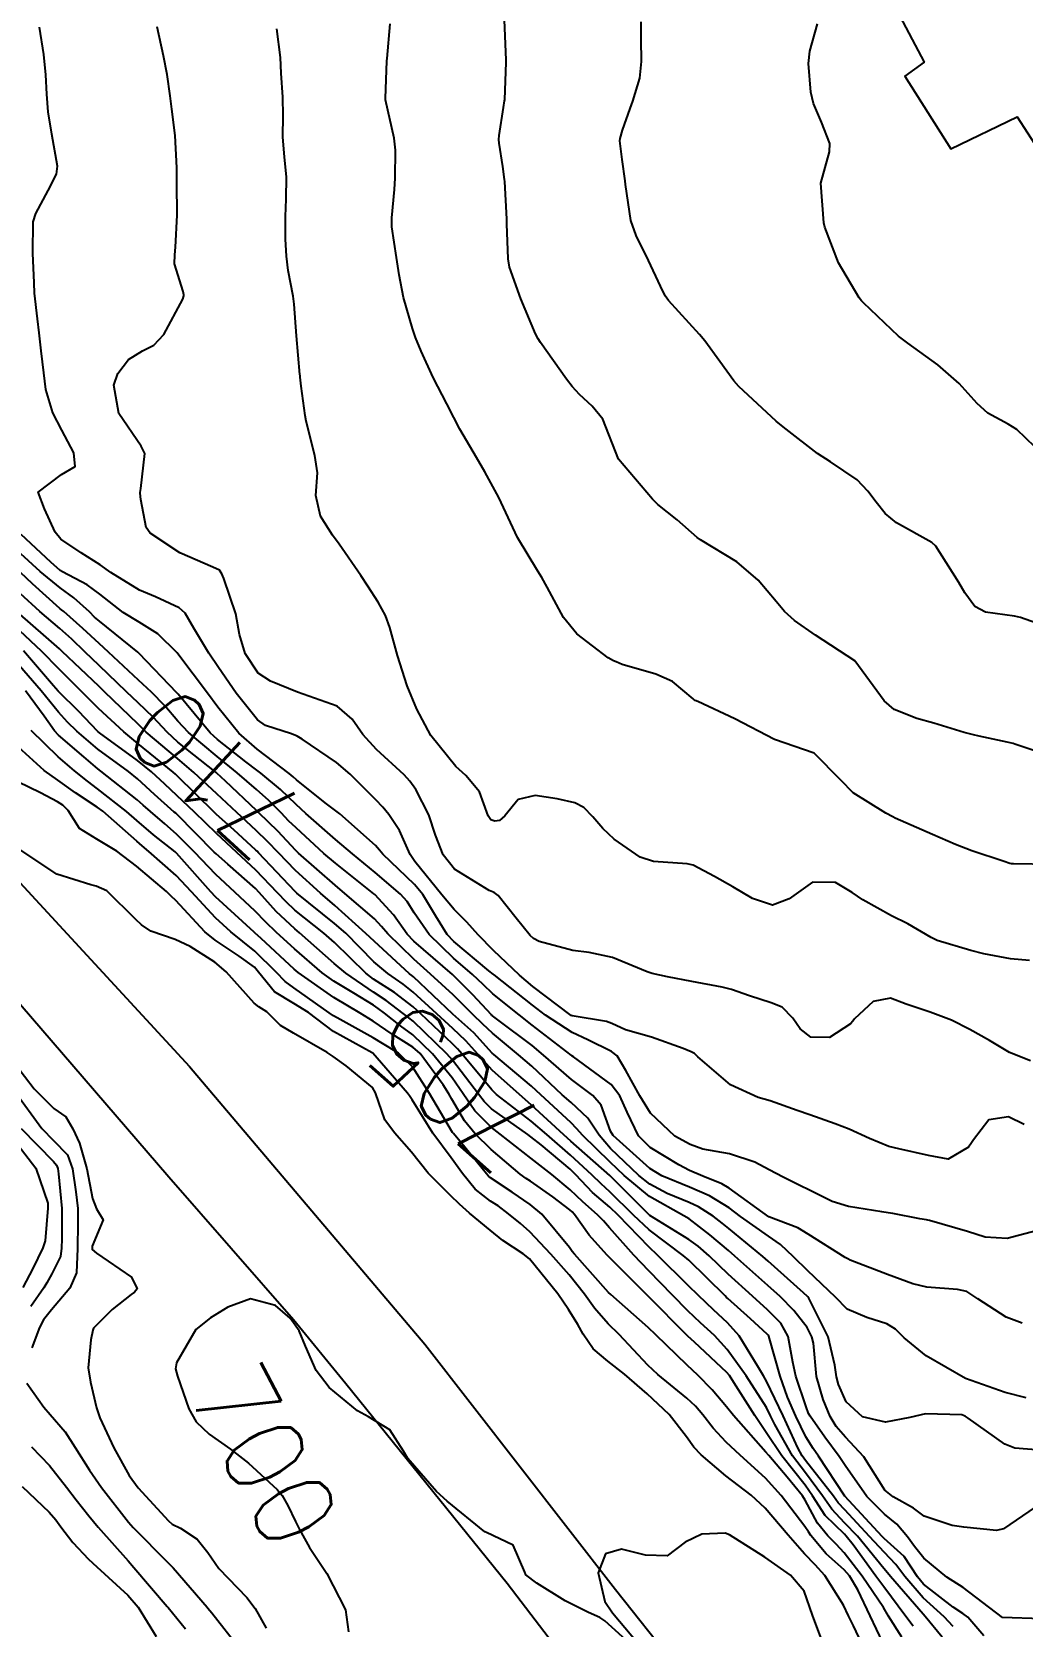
# Model space of a CAD drawing. Header units: metres. Extents: x 298520 to 308411, y 7433745 to 7450750.
# Drawn here: x 300734.3 to 300784.1, y 7448491.8 to 7448572 of the extents above; entities that cross this region are included whole.
import ezdxf
from ezdxf.enums import TextEntityAlignment as Align

# ---------------------------------------------------------------- set-up
doc = ezdxf.new("R2010")
doc.units = ezdxf.units.M
doc.header["$LTSCALE"] = 10
for name, color, linetype in [('Cotas', 45, 'Continuous'), ('Curvas de Nivel 1m', 11, 'Continuous'), ('Curvas de Nivel 5m', 15, 'Continuous'), ('Edificações', 30, 'Continuous'), ('Linha Férrea', 251, 'TRACKS')]:
    doc.layers.add(name, color=color, linetype=linetype)
doc.styles.add('Style-STANDARD', font='STANDARD.shx')
doc.linetypes.add('TRACKS', pattern='A,0.15,[130,ltypeshp.shx,S=0.25,R=0,X=0,Y=0],0.15', length=0.3)

msp = doc.modelspace()

# ---------------------------------------------------------------- linework, layer by layer
at = {"layer": 'Curvas de Nivel 1m', "flags": 128}
for points, elevation in [([(300784.163, 7448517.04), (300783.375, 7448517.425), (300782.374, 7448517.269), (300781.614, 7448516.277), (300781.511, 7448516.128), (300781.357, 7448515.908), (300780.339, 7448515.299), (300779.351, 7448515.482), (300777.854, 7448515.824), (300777.357, 7448515.935), (300776.378, 7448516.34), (300775.367, 7448516.808), (300774.649, 7448517.079), (300773.374, 7448517.523), (300772.744, 7448517.747), (300771.381, 7448518.233), (300770.784, 7448518.406), (300769.392, 7448519.029), (300767.745, 7448520.445), (300767.575, 7448520.608), (300767.415, 7448520.695), (300767.015, 7448520.856), (300765.423, 7448521.433), (300764.105, 7448521.804), (300763.429, 7448522.125), (300763.156, 7448522.219), (300761.433, 7448522.497), (300761.38, 7448522.521), (300759.447, 7448523.979), (300758.781, 7448524.547), (300757.471, 7448525.786), (300756.712, 7448526.572), (300756.129, 7448527.22), (300755.496, 7448527.851), (300754.875, 7448528.596), (300753.528, 7448530.271), (300753.294, 7448530.614), (300752.747, 7448531.824), (300752.216, 7448532.63), (300751.91, 7448532.988), (300751.56, 7448533.367), (300750.269, 7448534.653), (300749.582, 7448535.236), (300747.854, 7448536.422), (300747.601, 7448536.566), (300747.325, 7448536.684), (300746.009, 7448537.106), (300745.61, 7448537.378), (300744.53, 7448538.721), (300743.642, 7448540.011), (300743.157, 7448540.735), (300742.408, 7448542), (300741.973, 7448542.747), (300741.676, 7448543.023), (300740.475, 7448543.562), (300739.684, 7448543.9), (300738.239, 7448544.795), (300737.699, 7448545.187), (300736.738, 7448545.779), (300735.718, 7448546.465), (300735.432, 7448546.824), (300734.902, 7448548), (300734.588, 7448548.837), (300735.752, 7448549.712), (300736.445, 7448550.124), (300736.383, 7448550.814), (300735.78, 7448551.945), (300735.315, 7448552.827), (300734.97, 7448553.998), (300734.872, 7448554.834), (300734.725, 7448555.941), (300734.626, 7448556.838), (300734.553, 7448557.542), (300734.397, 7448558.842), (300734.374, 7448559.348), (300734.307, 7448560.844), (300734.334, 7448562.416), (300734.464, 7448562.842), (300735.087, 7448563.995), (300735.507, 7448564.826), (300735.549, 7448565.216), (300735.264, 7448566.83), (300735.086, 7448567.946), (300735.019, 7448568.834), (300734.975, 7448569.818), (300734.872, 7448570.837), (300734.649, 7448572.216)], 714), ([(300784.428, 7448525.281), (300783.47, 7448525.368), (300782.129, 7448525.614), (300781.475, 7448525.783), (300779.789, 7448526.297), (300779.484, 7448526.444), (300778.301, 7448527.128), (300777.495, 7448527.535), (300776.044, 7448528.345), (300775.506, 7448528.7), (300774.665, 7448529.205), (300773.511, 7448529.228), (300772.346, 7448528.387), (300771.5, 7448528.067), (300770.502, 7448528.41), (300769.509, 7448528.982), (300768.595, 7448529.515), (300767.519, 7448530.076), (300767.216, 7448530.141), (300765.521, 7448530.268), (300764.851, 7448530.477), (300763.542, 7448531.38), (300762.977, 7448531.928), (300762.463, 7448532.506), (300762.016, 7448532.972), (300761.56, 7448533.218), (300760.679, 7448533.412), (300759.563, 7448533.577), (300758.724, 7448533.386), (300758.04, 7448532.555), (300757.779, 7448532.329), (300757.55, 7448532.292), (300757.345, 7448532.358), (300757.215, 7448532.565), (300756.764, 7448533.771), (300756.08, 7448534.582), (300755.58, 7448535.04), (300754.325, 7448536.603), (300753.616, 7448537.929), (300753.42, 7448538.412), (300753.337, 7448538.613), (300753.142, 7448539.101), (300752.652, 7448540.62), (300752.26, 7448542.028), (300752.052, 7448542.626), (300751.68, 7448543.297), (300751.151, 7448544.101), (300750.813, 7448544.643), (300749.716, 7448546.222), (300749.383, 7448546.663), (300748.775, 7448547.627), (300748.536, 7448548.672), (300748.625, 7448549.8), (300748.496, 7448550.673), (300748.06, 7448552.406), (300748.008, 7448552.678), (300747.808, 7448554.159), (300747.752, 7448554.621), (300747.747, 7448554.681), (300747.74, 7448554.755), (300747.565, 7448556.684), (300747.453, 7448558.281), (300747.403, 7448558.687), (300747.153, 7448559.969), (300747.068, 7448560.692), (300747.026, 7448561.559), (300747.01, 7448562.689), (300747.051, 7448563.559), (300747.069, 7448564.689), (300746.971, 7448565.666), (300746.89, 7448566.691), (300746.904, 7448567.756), (300746.877, 7448568.691), (300746.797, 7448569.89), (300746.769, 7448570.692), (300746.586, 7448572.132)], 716), ([(300785.522, 7448530.12), (300783.628, 7448530.143), (300783.522, 7448530.153), (300783.439, 7448530.169), (300783.154, 7448530.256), (300781.531, 7448530.796), (300780.71, 7448531.114), (300779.543, 7448531.625), (300777.933, 7448532.324), (300777.671, 7448532.445), (300777.555, 7448532.51), (300777.197, 7448532.693), (300775.567, 7448533.718), (300774.945, 7448534.356), (300773.593, 7448535.71), (300771.603, 7448536.4), (300769.613, 7448537.442), (300767.757, 7448538.303), (300767.622, 7448538.366), (300767.571, 7448538.39), (300767.507, 7448538.442), (300766.483, 7448539.309), (300765.635, 7448539.685), (300763.951, 7448540.176), (300763.641, 7448540.295), (300763.506, 7448540.357), (300763.244, 7448540.496), (300761.661, 7448541.703), (300761, 7448542.527), (300760.166, 7448544.057), (300759.908, 7448544.538), (300759.698, 7448544.867), (300758.678, 7448546.55), (300757.743, 7448548.56), (300757.037, 7448549.852), (300756.616, 7448550.577), (300755.784, 7448552.006), (300755.475, 7448552.593), (300755.127, 7448553.269), (300754.436, 7448554.604), (300753.833, 7448555.926), (300753.559, 7448556.613), (300753.404, 7448557.058), (300752.958, 7448558.619), (300752.734, 7448559.762), (300752.6, 7448560.623), (300752.365, 7448562.167), (300752.359, 7448562.626), (300752.503, 7448564.049), (300752.525, 7448564.624), (300752.546, 7448566.025), (300752.487, 7448566.625), (300752.054, 7448568.557), (300752.045, 7448568.629), (300752.114, 7448570.516), (300752.124, 7448570.629), (300752.278, 7448572.378)], 717), ([(300785.592, 7448535.53), (300783.687, 7448536.163), (300783.602, 7448536.189), (300783.297, 7448536.255), (300781.9, 7448536.57), (300781.606, 7448536.634), (300781.149, 7448536.743), (300779.612, 7448537.212), (300778.762, 7448537.46), (300777.619, 7448537.912), (300777.123, 7448538.335), (300775.643, 7448540.35), (300773.662, 7448541.651), (300772.602, 7448542.386), (300772.109, 7448542.825), (300771.682, 7448543.33), (300770.776, 7448544.409), (300769.706, 7448545.325), (300767.888, 7448546.438), (300767.724, 7448546.553), (300766.714, 7448547.437), (300765.74, 7448548.206), (300765.473, 7448548.473), (300763.763, 7448550.49), (300762.968, 7448552.502), (300762.441, 7448553.152), (300761.805, 7448553.739), (300761.438, 7448554.144), (300761.152, 7448554.52), (300759.84, 7448556.35), (300759.721, 7448556.541), (300759.589, 7448556.799), (300758.852, 7448558.55), (300758.285, 7448560.149), (300758.208, 7448560.557), (300758.151, 7448562.316), (300758.142, 7448562.558), (300758.044, 7448564.447), (300758.032, 7448564.559), (300757.939, 7448565.197), (300757.767, 7448566.378), (300757.748, 7448566.563), (300757.756, 7448566.763), (300757.977, 7448568.176), (300758.037, 7448568.504), (300758.043, 7448568.559), (300758.116, 7448570.445), (300758.115, 7448570.559), (300758.033, 7448572.56)], 718), ([(300784.779, 7448542.239), (300783.967, 7448542.539), (300783.676, 7448542.605), (300782.206, 7448542.8), (300781.681, 7448543.08), (300781.178, 7448543.775), (300780.881, 7448544.288), (300779.72, 7448546.113), (300779.523, 7448546.302), (300777.733, 7448547.289), (300777.171, 7448547.762), (300776.71, 7448548.335), (300776.292, 7448548.885), (300775.754, 7448549.445), (300774.416, 7448550.363), (300773.769, 7448550.78), (300772.187, 7448551.994), (300771.792, 7448552.314), (300771.693, 7448552.401), (300769.81, 7448554.148), (300769.568, 7448554.422), (300768.858, 7448555.394), (300768.103, 7448556.437), (300767.838, 7448556.757), (300766.271, 7448558.464), (300766.102, 7448558.704), (300765.87, 7448559.184), (300765.277, 7448560.476), (300764.644, 7448561.74), (300764.374, 7448562.485), (300764.12, 7448564.299), (300764.101, 7448564.488), (300763.944, 7448565.557), (300763.832, 7448566.491), (300763.841, 7448566.604), (300763.961, 7448567.03), (300764.35, 7448568.114), (300764.486, 7448568.485), (300764.83, 7448569.646), (300764.916, 7448570.481), (300764.901, 7448571.6), (300764.899, 7448572.481)], 719), ([(300784.767, 7448511.697), (300783.303, 7448511.306), (300782.199, 7448511.376), (300781.307, 7448511.662), (300779.394, 7448512.218), (300779.312, 7448512.231), (300779.254, 7448512.243), (300778.904, 7448512.306), (300777.555, 7448512.566), (300777.316, 7448512.603), (300776.998, 7448512.651), (300775.319, 7448512.917), (300774.509, 7448513.171), (300773.327, 7448513.757), (300772.912, 7448513.959), (300772.038, 7448514.389), (300771.338, 7448514.769), (300770.612, 7448515.14), (300769.35, 7448515.564), (300767.994, 7448515.799), (300767.357, 7448516.032), (300766.595, 7448516.458), (300765.374, 7448517.613), (300764.841, 7448518.475), (300764.134, 7448519.751), (300763.69, 7448520.487), (300763.415, 7448520.719), (300762.212, 7448521.3), (300761.424, 7448521.663), (300760.087, 7448522.533), (300759.438, 7448523.039), (300757.509, 7448524.559), (300757.454, 7448524.605), (300757.245, 7448524.775), (300755.478, 7448526.247), (300755.148, 7448526.593), (300754.576, 7448527.515), (300753.93, 7448528.606), (300753.51, 7448529.112), (300751.908, 7448530.634), (300751.737, 7448530.839), (300751.537, 7448531.076), (300749.745, 7448532.658), (300749.554, 7448532.813), (300749.006, 7448533.218), (300747.57, 7448534.364), (300747.403, 7448534.514), (300747.195, 7448534.686), (300745.591, 7448535.914), (300744.678, 7448536.719), (300743.616, 7448538.026), (300743.102, 7448538.735), (300741.651, 7448540.637), (300741.564, 7448540.751), (300740.606, 7448541.709), (300739.668, 7448542.298), (300738.862, 7448542.788), (300737.682, 7448543.704), (300737.045, 7448544.168), (300735.809, 7448544.828), (300735.694, 7448544.898), (300735.214, 7448545.321), (300733.721, 7448546.696)], 713), ([(300784.061, 7448507.058), (300783.254, 7448507.359), (300781.831, 7448508.274), (300781.268, 7448508.638), (300780.805, 7448508.749), (300779.271, 7448508.857), (300778.559, 7448509.025), (300777.28, 7448509.496), (300775.413, 7448510.227), (300775.292, 7448510.282), (300775.164, 7448510.351), (300773.305, 7448511.533), (300772.779, 7448511.849), (300771.313, 7448512.4), (300769.327, 7448513.846), (300768.956, 7448514.052), (300767.993, 7448514.44), (300767.337, 7448514.725), (300766.788, 7448515.009), (300765.354, 7448515.884), (300764.767, 7448516.476), (300764.197, 7448517.659), (300763.829, 7448518.486), (300763.391, 7448519.055), (300761.491, 7448520.44), (300761.413, 7448520.497), (300761.38, 7448520.52), (300759.428, 7448522.038), (300758.761, 7448522.547), (300757.443, 7448523.606), (300756.954, 7448524.073), (300756.426, 7448524.575), (300755.465, 7448525.407), (300754.243, 7448526.602), (300753.494, 7448527.678), (300753.137, 7448528.253), (300752.805, 7448528.62), (300751.519, 7448529.713), (300750.387, 7448530.651), (300749.54, 7448531.378), (300748.037, 7448532.675), (300747.557, 7448533.128), (300746.764, 7448533.891), (300745.775, 7448534.707), (300745.575, 7448534.857), (300745.021, 7448535.276), (300743.598, 7448536.39), (300743.228, 7448536.734), (300741.622, 7448538.682), (300741.59, 7448538.718), (300741.56, 7448538.751), (300739.652, 7448540.723), (300739.593, 7448540.781), (300737.668, 7448542.341), (300737.422, 7448542.555), (300737.161, 7448542.808), (300736.376, 7448543.516), (300735.685, 7448544.024), (300734.685, 7448544.84), (300733.706, 7448545.739)], 712), ([(300784.265, 7448503.305), (300783.206, 7448503.568), (300781.213, 7448504.28), (300779.23, 7448505.412), (300778.127, 7448506.317), (300777.681, 7448506.758), (300777.25, 7448507.027), (300776.247, 7448507.346), (300775.257, 7448507.756), (300774.676, 7448508.356), (300773.283, 7448509.686), (300772.567, 7448510.381), (300771.914, 7448511.006), (300771.303, 7448511.425), (300769.903, 7448512.414), (300769.317, 7448512.854), (300768.339, 7448513.451), (300767.327, 7448513.89), (300765.939, 7448514.464), (300765.338, 7448514.836), (300763.487, 7448516.489), (300763.365, 7448516.704), (300762.897, 7448518.016), (300762.474, 7448518.504), (300761.395, 7448519.309), (300759.998, 7448520.534), (300759.418, 7448521.012), (300757.687, 7448522.301), (300757.432, 7448522.5), (300757.4, 7448522.528), (300757.37, 7448522.561), (300756.434, 7448523.566), (300755.453, 7448524.551), (300755.407, 7448524.59), (300753.478, 7448526.251), (300753.143, 7448526.615), (300752.448, 7448527.581), (300751.503, 7448528.603), (300751.455, 7448528.64), (300749.526, 7448530.176), (300748.945, 7448530.666), (300747.546, 7448531.95), (300747.176, 7448532.312), (300746.815, 7448532.691), (300746.182, 7448533.323), (300745.565, 7448533.877), (300744.588, 7448534.72), (300743.585, 7448535.545), (300742.143, 7448536.745), (300741.609, 7448537.316), (300740.954, 7448538.098), (300740.273, 7448538.77), (300739.632, 7448539.374), (300738.122, 7448540.795), (300737.657, 7448541.226), (300736.834, 7448541.982), (300735.868, 7448542.827), (300735.759, 7448542.914), (300735.674, 7448542.985), (300734.303, 7448544.228), (300733.692, 7448544.789)], 711), ([(300784.713, 7448497.811), (300783.127, 7448496.708), (300782.761, 7448496.63), (300781.128, 7448496.806), (300780.531, 7448496.883), (300779.134, 7448497.359), (300778.59, 7448497.761), (300777.573, 7448498.324), (300777.148, 7448498.654), (300776.098, 7448500.341), (300775.183, 7448501.328), (300774.698, 7448501.867), (300774.406, 7448502.362), (300774.05, 7448503.216), (300773.718, 7448504.372), (300773.562, 7448506.042), (300773.49, 7448506.368), (300773.247, 7448506.828), (300772.575, 7448507.699), (300771.892, 7448508.391), (300771.271, 7448508.949), (300769.616, 7448510.417), (300769.296, 7448510.7), (300768.361, 7448511.492), (300767.311, 7448512.301), (300767.05, 7448512.453), (300765.322, 7448513.422), (300764.048, 7448514.483), (300763.343, 7448515.147), (300761.945, 7448516.511), (300761.673, 7448516.822), (300761.369, 7448517.143), (300759.863, 7448518.535), (300759.389, 7448518.969), (300757.488, 7448520.559), (300757.414, 7448520.635), (300756.492, 7448521.642), (300755.433, 7448522.59), (300753.451, 7448524.462), (300753.369, 7448524.529), (300753.257, 7448524.613), (300751.477, 7448526.252), (300751.062, 7448526.644), (300749.497, 7448528.047), (300748.778, 7448528.667), (300747.52, 7448529.812), (300746.665, 7448530.693), (300746.114, 7448531.277), (300745.544, 7448531.828), (300744.569, 7448532.72), (300743.562, 7448533.673), (300742.406, 7448534.742), (300741.583, 7448535.442), (300740.015, 7448536.774), (300739.803, 7448536.975), (300739.607, 7448537.173), (300737.909, 7448538.797), (300737.627, 7448539.073), (300735.793, 7448540.828), (300735.72, 7448540.895), (300735.654, 7448540.955), (300734.845, 7448541.654), (300733.671, 7448542.687)], 709), ([(300785.027, 7448492.186), (300783.073, 7448492.26), (300781.095, 7448493.766), (300780.277, 7448494.288), (300779.112, 7448495.234), (300778.638, 7448495.828), (300778.287, 7448496.313), (300777.75, 7448496.941), (300777.134, 7448497.449), (300776.248, 7448498.339), (300775.166, 7448499.899), (300774.848, 7448500.355), (300774.131, 7448501.315), (300773.393, 7448502.377), (300773.321, 7448502.505), (300773.198, 7448502.841), (300772.677, 7448504.385), (300772.523, 7448505.088), (300772.299, 7448506.384), (300771.92, 7448507.06), (300771.256, 7448507.727), (300770.499, 7448508.408), (300769.279, 7448509.524), (300768.317, 7448510.435), (300767.772, 7448510.917), (300767.301, 7448511.262), (300765.33, 7448512.47), (300765.313, 7448512.484), (300764.323, 7448513.48), (300763.333, 7448514.486), (300761.358, 7448516.202), (300761.009, 7448516.524), (300759.378, 7448518.035), (300758.785, 7448518.546), (300757.401, 7448519.775), (300756.684, 7448520.571), (300756.081, 7448521.242), (300755.426, 7448521.863), (300754.624, 7448522.598), (300753.444, 7448523.699), (300752.929, 7448524.099), (300752.165, 7448524.629), (300751.462, 7448525.223), (300750.044, 7448526.654), (300749.488, 7448527.154), (300747.589, 7448528.679), (300747.504, 7448528.757), (300745.666, 7448530.708), (300745.6, 7448530.776), (300745.534, 7448530.84), (300744.414, 7448531.852), (300743.552, 7448532.635), (300743.452, 7448532.731), (300741.571, 7448534.571), (300741.479, 7448534.658), (300741.371, 7448534.753), (300739.594, 7448536.2), (300738.881, 7448536.787), (300737.615, 7448537.96), (300737.193, 7448538.381), (300736.755, 7448538.813), (300735.639, 7448539.927), (300734.751, 7448540.839), (300733.663, 7448541.858)], 708), ([(300782.127, 7448491.333), (300781.318, 7448492.278), (300781.076, 7448492.453), (300780.586, 7448492.78), (300779.097, 7448493.928), (300778.789, 7448494.305), (300778.118, 7448495.32), (300777.122, 7448496.23), (300777.011, 7448496.331), (300775.143, 7448498.35), (300773.817, 7448500.37), (300773.551, 7448500.749), (300773.183, 7448501.343), (300772.67, 7448502.385), (300772.258, 7448503.333), (300771.885, 7448504.393), (300771.349, 7448506.291), (300771.32, 7448506.399), (300771.293, 7448506.449), (300771.244, 7448506.496), (300770.396, 7448507.264), (300769.262, 7448508.287), (300769.192, 7448508.35), (300769.117, 7448508.422), (300767.29, 7448510.222), (300767.015, 7448510.453), (300765.306, 7448511.751), (300764.523, 7448512.478), (300763.325, 7448513.652), (300762.888, 7448514.056), (300762.428, 7448514.504), (300761.348, 7448515.494), (300760.163, 7448516.532), (300759.37, 7448517.205), (300757.627, 7448518.558), (300757.386, 7448518.788), (300755.908, 7448520.583), (300755.673, 7448520.844), (300755.418, 7448521.092), (300753.823, 7448522.606), (300753.436, 7448522.958), (300752.497, 7448523.677), (300751.45, 7448524.347), (300751.055, 7448524.644), (300749.476, 7448526.184), (300748.943, 7448526.665), (300747.494, 7448527.823), (300747.043, 7448528.232), (300746.615, 7448528.693), (300745.52, 7448529.832), (300744.567, 7448530.72), (300743.542, 7448531.664), (300742.447, 7448532.741), (300741.561, 7448533.586), (300740.955, 7448534.147), (300740.273, 7448534.769), (300739.581, 7448535.343), (300737.663, 7448536.739), (300737.603, 7448536.783), (300737.583, 7448536.8), (300736.614, 7448537.816), (300735.623, 7448538.794), (300735.59, 7448538.83), (300735.359, 7448539.101), (300733.846, 7448540.848)], 707), ([(300780.594, 7448491.81), (300780.14, 7448492.289), (300779.087, 7448493.239), (300778.155, 7448494.314), (300777.701, 7448494.914), (300777.115, 7448495.543), (300776.374, 7448496.337), (300775.136, 7448497.672), (300774.812, 7448498.027), (300774.564, 7448498.359), (300773.169, 7448500.151), (300773.003, 7448500.382), (300772.78, 7448500.781), (300772.037, 7448502.392), (300771.21, 7448504.132), (300771.055, 7448504.402), (300770.794, 7448504.829), (300769.835, 7448506.414), (300769.249, 7448507.065), (300768.541, 7448507.716), (300767.778, 7448508.442), (300767.27, 7448508.946), (300765.719, 7448510.466), (300765.297, 7448510.881), (300763.752, 7448512.486), (300763.317, 7448512.891), (300762.449, 7448513.628), (300761.618, 7448514.516), (300761.337, 7448514.798), (300759.871, 7448516.019), (300759.361, 7448516.422), (300759.202, 7448516.542), (300757.376, 7448517.837), (300757.008, 7448518.194), (300756.716, 7448518.57), (300755.408, 7448520.279), (300755.13, 7448520.593), (300753.429, 7448522.235), (300753.222, 7448522.405), (300752.939, 7448522.617), (300752.084, 7448523.275), (300751.444, 7448523.7), (300750.043, 7448524.654), (300749.46, 7448525.131), (300747.728, 7448526.678), (300747.485, 7448526.885), (300746.55, 7448527.751), (300745.701, 7448528.707), (300745.506, 7448528.912), (300744.118, 7448530.13), (300743.532, 7448530.642), (300743.439, 7448530.731), (300741.552, 7448532.642), (300741.497, 7448532.696), (300741.426, 7448532.752), (300740.423, 7448533.628), (300739.569, 7448534.416), (300739.119, 7448534.785), (300737.59, 7448535.909), (300736.521, 7448536.816), (300736.053, 7448537.269), (300735.612, 7448537.764), (300734.739, 7448538.839), (300733.642, 7448540.102)], 706), ([(300778.581, 7448491.82), (300778.211, 7448492.313), (300777.095, 7448493.803), (300776.703, 7448494.334), (300775.554, 7448495.911), (300775.211, 7448496.349), (300775.124, 7448496.438), (300774.151, 7448497.383), (300773.517, 7448498.374), (300773.151, 7448498.904), (300771.98, 7448500.392), (300771.184, 7448501.549), (300770.608, 7448502.406), (300769.559, 7448504.067), (300769.339, 7448504.419), (300769.215, 7448504.574), (300767.578, 7448506.104), (300767.242, 7448506.406), (300767.199, 7448506.45), (300765.262, 7448508.387), (300765.178, 7448508.471), (300763.291, 7448510.373), (300763.173, 7448510.492), (300762.282, 7448511.484), (300761.55, 7448512.516), (300761.439, 7448512.643), (300761.315, 7448512.749), (300760.451, 7448513.399), (300759.329, 7448514.189), (300759.121, 7448514.333), (300758.823, 7448514.545), (300757.351, 7448515.791), (300756.556, 7448516.572), (300756.017, 7448517.228), (300755.38, 7448518.317), (300755.237, 7448518.591), (300754.941, 7448519.043), (300753.788, 7448520.606), (300753.416, 7448520.938), (300752.377, 7448521.58), (300751.429, 7448522.234), (300750.78, 7448522.647), (300749.441, 7448523.433), (300747.656, 7448524.678), (300747.455, 7448524.849), (300745.794, 7448526.389), (300745.482, 7448526.679), (300745.448, 7448526.71), (300743.5, 7448528.484), (300743.262, 7448528.732), (300741.532, 7448530.685), (300741.467, 7448530.751), (300740.385, 7448531.611), (300739.548, 7448532.332), (300739.019, 7448532.785), (300737.564, 7448533.924), (300737.059, 7448534.298), (300736.409, 7448534.817), (300735.583, 7448535.534), (300734.224, 7448536.844)], 704), ([(300778.011, 7448491.264), (300777.339, 7448492.326), (300777.079, 7448492.754), (300776.017, 7448494.341), (300775.114, 7448495.504), (300774.706, 7448495.943), (300774.283, 7448496.363), (300773.762, 7448497.003), (300773.141, 7448498.154), (300773.014, 7448498.381), (300772.24, 7448499.306), (300771.321, 7448500.399), (300771.175, 7448500.569), (300769.544, 7448502.416), (300769.197, 7448502.843), (300768.476, 7448503.702), (300767.755, 7448504.442), (300767.22, 7448504.95), (300765.637, 7448506.466), (300765.247, 7448506.835), (300763.38, 7448508.489), (300763.265, 7448508.604), (300761.555, 7448510.516), (300761.438, 7448510.662), (300761.296, 7448510.853), (300759.898, 7448512.534), (300759.318, 7448513.022), (300758.41, 7448513.64), (300757.331, 7448514.355), (300757.218, 7448514.448), (300757.117, 7448514.563), (300756.032, 7448515.9), (300755.462, 7448516.589), (300755.417, 7448516.642), (300755.364, 7448516.729), (300754.255, 7448518.601), (300753.403, 7448519.945), (300752.699, 7448520.621), (300751.903, 7448521.118), (300751.421, 7448521.399), (300749.768, 7448522.318), (300749.431, 7448522.51), (300749.218, 7448522.662), (300747.445, 7448523.916), (300746.997, 7448524.235), (300746.55, 7448524.694), (300745.469, 7448525.753), (300744.269, 7448526.722), (300743.49, 7448527.426), (300742.293, 7448528.742), (300741.515, 7448529.555), (300740.145, 7448530.771), (300739.81, 7448531.05), (300739.538, 7448531.28), (300737.829, 7448532.797), (300737.555, 7448533.002), (300736.464, 7448533.718), (300735.568, 7448534.354), (300734.882, 7448534.837), (300733.59, 7448536.008)], 703), ([(300777.06, 7448490.993), (300776.42, 7448492.337), (300775.795, 7448493.641), (300775.374, 7448494.347), (300775.106, 7448494.655), (300774.209, 7448495.459), (300773.437, 7448496.375), (300773.309, 7448496.561), (300773.127, 7448496.826), (300771.947, 7448498.392), (300771.156, 7448499.257), (300769.882, 7448500.413), (300769.179, 7448501.068), (300768.528, 7448501.772), (300767.995, 7448502.438), (300767.629, 7448502.876), (300767.201, 7448503.279), (300765.738, 7448504.465), (300765.228, 7448504.943), (300763.8, 7448506.484), (300763.248, 7448507.021), (300762.558, 7448507.802), (300762.054, 7448508.508), (300761.277, 7448509.488), (300760.357, 7448510.529), (300759.304, 7448511.652), (300758.829, 7448512.068), (300758.227, 7448512.556), (300757.704, 7448512.951), (300757.319, 7448513.191), (300756.549, 7448513.796), (300755.922, 7448514.581), (300755.345, 7448515.365), (300754.434, 7448516.599), (300753.38, 7448518.29), (300753.255, 7448518.485), (300753.152, 7448518.613), (300751.413, 7448520.621), (300751.381, 7448520.64), (300749.424, 7448521.722), (300748.167, 7448522.673), (300747.437, 7448523.131), (300746.458, 7448523.71), (300745.664, 7448524.707), (300745.456, 7448524.945), (300744.684, 7448525.498), (300743.476, 7448526.301), (300742.955, 7448526.735), (300741.498, 7448528.296), (300741.276, 7448528.529), (300741.03, 7448528.757), (300739.522, 7448530.025), (300738.536, 7448530.79), (300737.539, 7448531.394), (300736.655, 7448531.925), (300736.082, 7448532.822), (300735.818, 7448533.089), (300735.557, 7448533.26), (300734.691, 7448533.71), (300733.567, 7448534.264)], 702), ([(300776.278, 7448490.338), (300775.573, 7448491.84), (300775.333, 7448492.347), (300775.081, 7448492.879), (300774.129, 7448494.365), (300773.642, 7448494.906), (300773.114, 7448495.461), (300772.289, 7448496.388), (300771.136, 7448497.749), (300770.437, 7448498.407), (300769.157, 7448499.382), (300767.918, 7448500.439), (300767.553, 7448500.821), (300767.182, 7448501.335), (300766.314, 7448502.459), (300765.208, 7448503.494), (300764.057, 7448504.482), (300763.229, 7448505.148), (300762.49, 7448505.756), (300761.988, 7448506.509), (300761.721, 7448506.986), (300761.255, 7448507.748), (300760.71, 7448508.526), (300759.289, 7448510.28), (300758.976, 7448510.545), (300757.95, 7448511.211), (300757.304, 7448511.728), (300756.27, 7448512.58), (300755.766, 7448513.032), (300755.322, 7448513.475), (300754.188, 7448514.601), (300753.348, 7448515.645), (300752.499, 7448516.623), (300752.017, 7448517.278), (300751.548, 7448518.638), (300751.387, 7448518.9), (300750.062, 7448519.995), (300749.41, 7448520.466), (300749.117, 7448520.663), (300747.422, 7448521.627), (300746.759, 7448522.023), (300746.084, 7448522.7), (300745.683, 7448522.954), (300745.437, 7448523.143), (300744.037, 7448524.724), (300743.46, 7448525.195), (300742.22, 7448525.994), (300741.477, 7448526.342), (300740.243, 7448526.769), (300739.783, 7448527.073), (300739.489, 7448527.349), (300738.027, 7448528.795), (300737.506, 7448529.022), (300737.226, 7448529.085), (300735.515, 7448529.629), (300733.678, 7448530.849)], 701), ([(300733.402, 7448520.106), (300734.381, 7448518.84), (300735.373, 7448517.85), (300735.98, 7448517.432), (300736.322, 7448516.816), (300736.652, 7448516.107), (300737.034, 7448514.805), (300737.321, 7448513.326), (300737.523, 7448512.798), (300737.846, 7448512.256), (300737.294, 7448510.931), (300737.289, 7448510.8), (300737.292, 7448510.762), (300737.512, 7448510.575), (300739.272, 7448509.369), (300739.563, 7448508.777), (300739.431, 7448508.608), (300739.26, 7448508.488), (300738.303, 7448507.739), (300737.37, 7448506.799), (300737.333, 7448506.708), (300737.237, 7448506.212), (300737.1, 7448504.802), (300737.212, 7448504.086), (300737.513, 7448502.797), (300737.681, 7448502.302), (300738.387, 7448500.788), (300739.152, 7448499.403), (300739.606, 7448498.775), (300741.127, 7448497.121), (300741.322, 7448496.954), (300741.743, 7448496.751), (300742.576, 7448496.197), (300743.111, 7448495.523), (300743.665, 7448494.724), (300745.081, 7448493.255), (300745.495, 7448492.706), (300746.041, 7448491.722)], 701), ([(300733.382, 7448518.756), (300734.766, 7448516.836), (300735.357, 7448516.241), (300736.05, 7448515.52), (300736.302, 7448514.816), (300736.482, 7448513.656), (300736.572, 7448512.811), (300736.57, 7448512.076), (300736.559, 7448510.811), (300736.504, 7448509.582), (300736.176, 7448508.816), (300735.252, 7448507.721), (300734.855, 7448507.225), (300734.652, 7448506.836), (300734.26, 7448505.813)], 702), ([(300733.728, 7448516.846), (300735.346, 7448515.174), (300735.507, 7448514.99), (300735.566, 7448514.827), (300735.605, 7448514.56), (300735.777, 7448512.823), (300735.766, 7448511.291), (300735.759, 7448510.823), (300735.706, 7448510.405), (300735.274, 7448509.541), (300735.016, 7448509.083), (300734.874, 7448508.834), (300734.209, 7448507.885)], 703), ([(300733.357, 7448516.291), (300734.464, 7448514.839), (300735.06, 7448513.09), (300735.071, 7448512.832), (300734.929, 7448511.201), (300734.82, 7448510.835), (300734.308, 7448509.81), (300733.816, 7448508.844)], 704), ([(300734.012, 7448504.041), (300734.86, 7448502.833), (300735.189, 7448502.464), (300735.946, 7448501.584), (300736.438, 7448500.811), (300737.156, 7448499.659), (300737.768, 7448498.794), (300739.126, 7448497.043), (300739.355, 7448496.778), (300741.106, 7448495.023), (300741.239, 7448494.893), (300741.363, 7448494.756), (300743.074, 7448492.78), (300743.113, 7448492.73), (300743.313, 7448492.485), (300744.711, 7448490.713)], 702), ([(300734.24, 7448500.839), (300735.159, 7448499.894), (300736.005, 7448498.817), (300736.492, 7448498.165), (300737.129, 7448497.365), (300737.604, 7448496.795), (300739.106, 7448495.099), (300739.39, 7448494.777), (300741.074, 7448492.805), (300741.11, 7448492.759), (300741.996, 7448491.68)], 703), ([(300733.785, 7448498.844), (300735.13, 7448497.555), (300735.467, 7448497.165), (300735.717, 7448496.821), (300736.327, 7448496.024), (300737.107, 7448495.195), (300737.536, 7448494.796), (300739.082, 7448493.374), (300739.602, 7448492.775), (300740.515, 7448491.309)], 704)]:
    msp.add_lwpolyline(points, dxfattribs=dict(at, elevation=elevation))
at = {"layer": 'Curvas de Nivel 5m', "flags": 128}
for points, elevation in [([(300784.484, 7448520.239), (300783.417, 7448520.667), (300782.414, 7448521.257), (300781.428, 7448521.814), (300780.496, 7448522.289), (300779.437, 7448522.69), (300778.219, 7448523.097), (300777.443, 7448523.388), (300776.559, 7448523.222), (300775.621, 7448522.348), (300775.541, 7448522.239), (300775.43, 7448522.103), (300774.373, 7448521.411), (300773.424, 7448521.433), (300772.898, 7448521.849), (300772.528, 7448522.384), (300771.987, 7448522.94), (300771.441, 7448523.166), (300770.341, 7448523.514), (300769.447, 7448523.823), (300768.97, 7448523.95), (300767.451, 7448524.235), (300766.222, 7448524.462), (300765.455, 7448524.63), (300765.206, 7448524.723), (300763.467, 7448525.441), (300762.282, 7448525.697), (300761.472, 7448525.783), (300759.771, 7448526.245), (300759.481, 7448526.394), (300759.324, 7448526.542), (300758.62, 7448527.421), (300757.708, 7448528.558), (300757.505, 7448528.7), (300757.26, 7448528.811), (300755.522, 7448529.876), (300754.943, 7448530.596), (300754.56, 7448531.582), (300754.218, 7448532.603), (300753.566, 7448533.881), (300753.265, 7448534.31), (300752.978, 7448534.619), (300751.592, 7448535.898), (300750.912, 7448536.647), (300750.375, 7448537.413), (300749.617, 7448538.078), (300747.914, 7448538.677), (300747.624, 7448538.784), (300746.262, 7448539.334), (300745.638, 7448539.724), (300744.998, 7448540.717), (300744.711, 7448541.671), (300744.515, 7448542.722), (300743.924, 7448544.494), (300743.822, 7448544.729), (300743.696, 7448544.905), (300743.369, 7448545.062), (300741.708, 7448545.78), (300740.212, 7448546.773), (300740.006, 7448547.056), (300739.74, 7448548.457), (300739.711, 7448548.78), (300739.711, 7448548.812), (300739.745, 7448549.012), (300739.939, 7448550.777), (300739.768, 7448551.137), (300738.635, 7448552.792), (300738.389, 7448554.213), (300738.589, 7448554.792), (300739.117, 7448555.494), (300739.83, 7448555.931), (300740.39, 7448556.216), (300740.895, 7448556.764), (300741.861, 7448558.532), (300741.912, 7448558.7), (300741.912, 7448558.75), (300741.865, 7448558.919), (300741.433, 7448560.311), (300741.446, 7448560.757), (300741.493, 7448561.152), (300741.57, 7448562.755), (300741.558, 7448564.385), (300741.556, 7448564.756), (300741.552, 7448565.143), (300741.463, 7448566.757), (300741.304, 7448568.088), (300741.216, 7448568.762), (300741.065, 7448569.835), (300740.877, 7448570.767), (300740.566, 7448572.231)], 715), ([(300785.592, 7448550.232), (300783.789, 7448551.976), (300783.356, 7448552.257), (300782.335, 7448552.809), (300781.803, 7448553.292), (300780.893, 7448554.289), (300779.822, 7448555.231), (300778.307, 7448556.315), (300777.838, 7448556.683), (300776.075, 7448558.347), (300775.974, 7448558.459), (300775.865, 7448558.599), (300774.818, 7448560.361), (300774.128, 7448562.149), (300774.088, 7448562.368), (300773.933, 7448564.37), (300774.376, 7448565.938), (300774.387, 7448566.366), (300773.969, 7448567.432), (300773.57, 7448568.374), (300773.426, 7448568.938), (300773.321, 7448570.377), (300773.389, 7448570.999), (300773.775, 7448572.373)], 720), ([(300785.177, 7448500.657), (300783.692, 7448500.766), (300783.18, 7448500.97), (300781.337, 7448502.279), (300781.194, 7448502.381), (300781.031, 7448502.445), (300779.195, 7448502.504), (300778.412, 7448502.312), (300777.19, 7448502.07), (300776.024, 7448502.342), (300775.2, 7448503.096), (300774.817, 7448503.964), (300774.714, 7448504.357), (300774.64, 7448504.937), (300774.295, 7448506.359), (300773.326, 7448508.306), (300773.289, 7448508.37), (300773.263, 7448508.395), (300773.055, 7448508.584), (300771.289, 7448510.165), (300771.018, 7448510.403), (300769.307, 7448511.81), (300768.97, 7448512.086), (300768.526, 7448512.432), (300767.784, 7448512.91), (300767.32, 7448513.124), (300766.214, 7448513.571), (300765.329, 7448514.043), (300764.791, 7448514.475), (300763.353, 7448515.828), (300762.79, 7448516.499), (300762.225, 7448517.36), (300761.379, 7448518.147), (300760.929, 7448518.525), (300759.404, 7448519.97), (300758.727, 7448520.547), (300757.424, 7448521.634), (300756.948, 7448522.087), (300756.442, 7448522.575), (300755.935, 7448523.079), (300755.443, 7448523.565), (300754.309, 7448524.601), (300753.464, 7448525.36), (300752.167, 7448526.63), (300751.848, 7448526.996), (300751.49, 7448527.374), (300749.996, 7448528.655), (300749.509, 7448529.067), (300747.672, 7448530.679), (300747.534, 7448530.819), (300746.631, 7448531.781), (300745.683, 7448532.708), (300745.615, 7448532.77), (300745.554, 7448532.828), (300743.997, 7448534.297), (300743.573, 7448534.7), (300743.537, 7448534.73), (300741.596, 7448536.267), (300741.065, 7448536.758), (300740.361, 7448537.52), (300739.618, 7448538.24), (300739.021, 7448538.786), (300737.643, 7448540.119), (300736.93, 7448540.811), (300736.273, 7448541.435), (300735.664, 7448541.97), (300734.658, 7448542.84), (300733.682, 7448543.736)], 710), ([(300780.042, 7448491.269), (300779.185, 7448492.299), (300779.075, 7448492.419), (300777.438, 7448494.325), (300777.286, 7448494.509), (300777.107, 7448494.723), (300775.777, 7448496.343), (300775.13, 7448497.023), (300774.483, 7448497.707), (300774.013, 7448498.367), (300773.16, 7448499.523), (300772.517, 7448500.387), (300771.62, 7448501.964), (300771.411, 7448502.398), (300771.197, 7448502.808), (300770.187, 7448504.41), (300769.233, 7448505.735), (300768.588, 7448506.43), (300767.884, 7448507.076), (300767.255, 7448507.679), (300766.479, 7448508.458), (300765.281, 7448509.685), (300764.536, 7448510.478), (300763.307, 7448511.853), (300763.013, 7448512.198), (300762.712, 7448512.499), (300761.966, 7448513.157), (300761.325, 7448513.759), (300760.413, 7448514.529), (300759.345, 7448515.345), (300757.817, 7448516.555), (300757.366, 7448516.916), (300756.537, 7448517.735), (300755.95, 7448518.581), (300755.395, 7448519.387), (300754.416, 7448520.6), (300753.422, 7448521.543), (300752.804, 7448521.996), (300751.989, 7448522.632), (300751.676, 7448522.877), (300751.437, 7448523.039), (300750.448, 7448523.645), (300749.449, 7448524.246), (300748.868, 7448524.666), (300747.471, 7448525.879), (300746.567, 7448526.694), (300746.013, 7448527.227), (300745.493, 7448527.762), (300744.476, 7448528.72), (300743.516, 7448529.618), (300742.438, 7448530.741), (300741.542, 7448531.63), (300740.944, 7448532.156), (300740.226, 7448532.77), (300739.869, 7448533.089), (300739.559, 7448533.357), (300737.73, 7448534.798), (300737.575, 7448534.926), (300736.875, 7448535.519), (300735.6, 7448536.615), (300735.395, 7448536.832), (300734.876, 7448537.571), (300733.951, 7448538.847)], 705), ([(300764.847, 7448490.472), (300763.069, 7448492.092), (300762.829, 7448492.252), (300762.255, 7448492.502), (300761.082, 7448493.102), (300759.647, 7448493.982), (300759.101, 7448494.394), (300759.05, 7448494.541), (300758.458, 7448495.892), (300757.122, 7448496.526), (300757.041, 7448496.571), (300755.138, 7448498.098), (300754.618, 7448498.595), (300753.168, 7448500.254), (300752.944, 7448500.613), (300752.259, 7448501.699), (300751.19, 7448502.337), (300750.631, 7448502.646), (300749.21, 7448503.818), (300748.557, 7448504.667), (300748.016, 7448505.891), (300747.707, 7448506.675), (300747.249, 7448507.31), (300746.514, 7448507.949), (300745.259, 7448508.27), (300744.123, 7448507.853), (300743.249, 7448507.329), (300742.501, 7448506.741), (300741.538, 7448505.067), (300741.493, 7448504.756), (300741.589, 7448504.383), (300742.161, 7448502.745), (300742.532, 7448502.086), (300743.18, 7448501.469), (300744.251, 7448500.719), (300745.163, 7448500.021), (300746.6, 7448498.688), (300746.847, 7448498.391), (300747.135, 7448497.884), (300747.527, 7448497.084), (300747.728, 7448496.681), (300748.219, 7448495.778), (300748.969, 7448494.662), (300749.1, 7448494.466), (300750.033, 7448492.65), (300750.18, 7448491.531)], 700), ([(300773.939, 7448491.244), (300773.508, 7448492.373), (300773.091, 7448493.579), (300772.403, 7448494.387), (300771.112, 7448495.29), (300769.346, 7448496.418), (300769.124, 7448496.495), (300767.948, 7448496.438), (300767.119, 7448496.046), (300766.213, 7448495.358), (300765.112, 7448495.389), (300763.905, 7448495.692), (300763.113, 7448495.464), (300762.744, 7448494.495), (300763.082, 7448493.067), (300763.453, 7448492.486), (300765.054, 7448490.603)], 700)]:
    msp.add_lwpolyline(points, dxfattribs=dict(at, elevation=elevation))
at = {"layer": 'Edificações'}
msp.add_lwpolyline([(300788.357, 7448575.981), (300787.421, 7448575.492), (300786.084, 7448577.761), (300777.754, 7448573.044), (300779.131, 7448570.456), (300778.15, 7448569.744), (300780.467, 7448566.096), (300783.808, 7448567.698), (300785.368, 7448565.295), (300790.803, 7448568.454), (300789.333, 7448571.791), (300790.402, 7448572.236)], close=True, dxfattribs=at)
at = {"layer": 'Linha Férrea', "flags": 128}
for points in [[(298729.261, 7450749.95), (298734.809, 7450730.65), (298742.343, 7450703.451), (298750.119, 7450676.237), (298757.889, 7450649.199), (298765.189, 7450623.712), (298769.985, 7450606.424), (298776.494, 7450583.287), (298783.055, 7450560.248), (298788.164, 7450542.214), (298793.821, 7450521.584), (298798.125, 7450506.606), (298804.386, 7450484.418), (298809.295, 7450466.837), (298814.551, 7450448.858), (298819.559, 7450431.225), (298826.267, 7450408.649), (298831.926, 7450389.314), (298837.135, 7450370.779), (298842.092, 7450352.398), (298847.802, 7450331.823), (298852.149, 7450316.412), (298858.34, 7450294.769), (298862.969, 7450278.965), (298867.952, 7450260.088), (298870.924, 7450249.95), (298873.722, 7450238.982), (298878.355, 7450222.697), (298882.025, 7450210.358), (298885.603, 7450197.651), (298890.189, 7450181.049), (298894.637, 7450166.006), (298898.995, 7450149.812), (298904.361, 7450131.79), (298908.122, 7450117.709), (298911.93, 7450103.946), (298916.104, 7450089.039), (298920.554, 7450073.399), (298923.212, 7450064.319), (298926.468, 7450052.577), (298930.321, 7450038.956), (298934.723, 7450023.223), (298938.252, 7450011.622), (298941.509, 7449999.193), (298944.399, 7449989.651), (298947.701, 7449977.682), (298952.335, 7449961.49), (298956.967, 7449946.581), (298961.92, 7449929.017), (298965.909, 7449915.258), (298970.082, 7449900.905), (298973.936, 7449887.787), (298977.788, 7449874.853), (298981.549, 7449862.469), (298986.366, 7449847.197), (298989.852, 7449836.37), (298994.575, 7449822.337), (298999.437, 7449807.292), (299004.068, 7449794.269), (299008.7, 7449781.657), (299013.057, 7449770.328), (299018.285, 7449757.718), (299022.322, 7449748.037), (299026.817, 7449737.63), (299031.861, 7449726.852), (299036.814, 7449716.896), (299043.096, 7449705.205), (299047.821, 7449696.534), (299054.335, 7449685.572), (299060.664, 7449675.852), (299069.469, 7449663.104), (299077.541, 7449652.872), (299085.429, 7449643.336), (299089.832, 7449637.784), (299098.728, 7449628.561), (299107.993, 7449618.793), (299117.442, 7449610.031), (299127.077, 7449601.223), (299138.453, 7449591.782), (299150.409, 7449582.651), (299162.779, 7449573.982), (299174.004, 7449567.002), (299185.962, 7449560.295), (299199.698, 7449553.222), (299213.253, 7449547.024), (299227.033, 7449541.5), (299241.999, 7449536.525), (299258.424, 7449531.831), (299277.224, 7449527.814), (299295.935, 7449525.032), (299311.589, 7449523.57), (299326.876, 7449522.883), (299340.975, 7449522.747), (299353.572, 7449523.111), (299369.274, 7449524.069), (299382.826, 7449525.211), (299396.609, 7449526.717), (299414.178, 7449529.501), (299430.969, 7449532.603), (299440.142, 7449534.839), (299451.094, 7449537.487), (299469.666, 7449542.917), (299486.963, 7449547.755), (299510.376, 7449554.83), (299531.414, 7449561.037), (299544.903, 7449564.894), (299559.186, 7449569.068), (299590.197, 7449576.665), (299616.417, 7449582.259), (299645.03, 7449585.805), (299675.251, 7449587.635), (299705.522, 7449586.259), (299732.882, 7449582.825), (299762.581, 7449576.088), (299791.888, 7449566.944), (299816.217, 7449556.896), (299840.774, 7449544.781), (299859.676, 7449534.387), (299878.529, 7449521.308), (299897.376, 7449507.135), (299919.538, 7449486.991), (299927.658, 7449478.626), (299947.133, 7449456.962), (299961.499, 7449437.961), (299971.137, 7449424.784), (299981.869, 7449408.322), (299997.595, 7449383.682), (300016.228, 7449354.96), (300035.864, 7449324.687), (300055.136, 7449295.587), (300073.232, 7449268.397), (300085.868, 7449249.95), (300089.501, 7449244.778), (300101.211, 7449227.647), (300111.197, 7449214.14), (300124.752, 7449194.736), (300135.909, 7449179.759), (300148.296, 7449162.129), (300160.805, 7449144.566), (300173.129, 7449128.481), (300185.523, 7449112.088), (300198.402, 7449095.758), (300207.462, 7449083.98), (300220.094, 7449068.515), (300233.468, 7449051.744), (300246.778, 7449035.349), (300263.478, 7449015.076), (300277.526, 7448998.444), (300292.814, 7448981.501), (300306.688, 7448964.856), (300324.623, 7448944.393), (300340.398, 7448926.517), (300357.9, 7448907.843), (300372.755, 7448891.817), (300392.041, 7448871.054), (300410.717, 7448852.066), (300427.475, 7448834.137), (300439.245, 7448822.858), (300454.898, 7448806.525), (300473.448, 7448788.164), (300493.111, 7448768.808), (300511.705, 7448749.95), (300518.198, 7448743.612), (300525.672, 7448735.984), (300530.889, 7448730.361), (300538.141, 7448723.284), (300543.771, 7448717.624), (300548.924, 7448711.903), (300554.778, 7448706.093), (300562.444, 7448698.573), (300570.483, 7448690.198), (300580.06, 7448680.508), (300590.013, 7448670.628), (300599.102, 7448661.391), (300608.565, 7448651.702), (300616.68, 7448643.32), (300625.581, 7448633.859), (300633.62, 7448625.859), (300641.21, 7448617.858), (300649.582, 7448609.897), (300659.386, 7448599.72), (300667.387, 7448591.231), (300676.098, 7448582.784), (300683.871, 7448574.669), (300691.725, 7448567.153), (300703.33, 7448554.876), (300711.744, 7448546.351), (300718.093, 7448539.767), (300726.506, 7448530.983), (300733.153, 7448523.695), (300741.152, 7448514.418), (300747.426, 7448507.242), (300750.054, 7448504.018), (300758.169, 7448493.99), (300764.854, 7448485.238), (300772.251, 7448475.55), (300781.114, 7448462.855), (300788.178, 7448452.147), (300795.99, 7448439.115), (300802.712, 7448427.661), (300809.137, 7448414.665), (300814.959, 7448402.42), (300819.763, 7448391.601), (300824.722, 7448378.533), (300829.079, 7448366.59), (300833.249, 7448353.858), (300836.592, 7448342.438), (300839.822, 7448330.572), (300842.678, 7448317.912), (300845.758, 7448304.202), (300848.387, 7448291.169), (300849.927, 7448279.903), (300851.843, 7448266.756), (300852.632, 7448254.174), (300852.974, 7448249.95), (300853.718, 7448237.64), (300853.896, 7448226.066), (300854.164, 7448215.145), (300853.836, 7448203.832), (300853.598, 7448192.905), (300852.795, 7448182.25), (300851.991, 7448170.79), (300850.801, 7448159.302), (300849.223, 7448146.768), (300848.151, 7448135.486), (300846.96, 7448124.114), (300845.442, 7448113.546), (300844.222, 7448102.204), (300842.288, 7448090.385), (300840.978, 7448078.33), (300839.608, 7448068.386), (300838.209, 7448056.39), (300836.541, 7448045.166), (300835.023, 7448032.665), (300833.535, 7448020.341), (300832.284, 7448009.205), (300831.094, 7447998.637), (300829.874, 7447985.926), (300828.432, 7447973.713), (300826.546, 7447955.639), (300825.162, 7447943.391), (300824.986, 7447942.247), (300823.836, 7447930.96), (300822.657, 7447919.829), (300821.593, 7447909.075), (300820.243, 7447895.408), (300819.533, 7447885.934), (300818.679, 7447872.07), (300818.298, 7447858.799), (300817.927, 7447851.916), (300817.786, 7447841.862), (300817.933, 7447833.489), (300818.516, 7447815.843), (300820.361, 7447795.876), (300822.449, 7447776.733), (300825.922, 7447758.996), (300827.722, 7447750.217), (300828.687, 7447743.229), (300830.467, 7447731.539), (300833.751, 7447711.152), (300838.977, 7447681.969), (300842.161, 7447664.851), (300846.249, 7447643.566), (300856.898, 7447587.933), (300861.3, 7447564.706), (300863.731, 7447552.015), (300867.081, 7447534.8), (300870.251, 7447518.153), (300879.139, 7447471.406), (300882.717, 7447452.426), (300886.196, 7447433.436), (300890.621, 7447408.952), (300893.065, 7447393.996), (300894.895, 7447382.534), (300896.018, 7447374.923), (300897.056, 7447367.88), (300898.671, 7447355.202), (300899.884, 7447344.173), (300901.155, 7447328.57), (300902.425, 7447306.17), (300902.632, 7447290.927), (300902.643, 7447274.906), (300901.209, 7447249.806), (300899.894, 7447235.454), (300897.424, 7447214.973), (300896.24, 7447207.108, -0.017609), (300893.245, 7447191.067), (300890.79, 7447180.008), (300886.347, 7447162.337), (300883.122, 7447151.267), (300877.521, 7447133.871), (300873.858, 7447123.752), (300865.532, 7447103.056), (300859.822, 7447090.388), (300850.503, 7447071.406), (300846.315, 7447063.106), (300836.805, 7447045.834), (300827.664, 7447031.197), (300815.395, 7447013.014), (300803.069, 7446996.228), (300792.968, 7446983.245), (300781.446, 7446969.292), (300759.63, 7446945.435), (300748.36, 7446933.669), (300737.301, 7446922.447), (300720.178, 7446905.644), (300707.821, 7446893.561), (300697.057, 7446883.028), (300686.376, 7446872.224), (300676.506, 7446862.329), (300660.145, 7446845.845), (300651.989, 7446837.638), (300637.917, 7446823.835), (300624.102, 7446810.419), (300614.955, 7446801.573), (300610.107, 7446796.538), (300599.124, 7446785.64, 0.017844), (300588.776, 7446774.611), (300582.973, 7446768.596), (300572.807, 7446757.15), (300570.635, 7446754.423, -0.018804), (300566.868, 7446749.902, -0.021463), (300565.197, 7446747.771, 0.014089), (300560.744, 7446742.236), (300556.818, 7446737.065), (300549.018, 7446726.402), (300544.903, 7446720.152), (300542.989, 7446717.435), (300540.702, 7446714.014), (300534.516, 7446704.131), (300528.813, 7446694.775), (300525.37, 7446688.688), (300519.775, 7446678.443, 0.017217), (300513.559, 7446666.068), (300510.115, 7446659.471), (300505.35, 7446648.44), (300501.39, 7446638.953, 0.017957), (300498.447, 7446631.125), (300492.383, 7446614.647), (300488.086, 7446600.958), (300484.889, 7446590.082), (300482.448, 7446580.533), (300479.028, 7446566.174), (300474.999, 7446546.195), (300472.245, 7446530.076), (300469.723, 7446510.133), (300467.649, 7446494.09), (300465.343, 7446472.628), (300462.509, 7446448.283), (300460.589, 7446427.75), (300458.173, 7446403.459), (300455.716, 7446377.743), (300453.679, 7446357.578), (300451.179, 7446331.957), (300448.408, 7446302.907), (300446.096, 7446278.461), (300443.948, 7446255.986), (300443.327, 7446249.95), (300441.921, 7446236.026), (300439.714, 7446214.959), (300437.145, 7446189.663), (300434.772, 7446164.489), (300432.986, 7446145.942), (300427.675, 7446092.019), (300425.457, 7446069.071), (300422.052, 7446034.05), (300420.454, 7446017.74), (300416.946, 7445981.751), (300414.159, 7445952.95), (300410.686, 7445916.311), (300408.437, 7445891.812), (300405.718, 7445868.171), (300403.766, 7445842.739), (300401.654, 7445818.651), (300400.337, 7445806.143), (300399.876, 7445801.282), (300399.266, 7445794.558)], [(298905.363, 7450145.031), (298910.207, 7450124.873), (298915.002, 7450108.012), (298921.739, 7450085.266), (298926.98, 7450064.83), (298931.003, 7450051.742), (298934.224, 7450039.953), (298937.65, 7450027.983), (298940.458, 7450017.786), (298943.206, 7450008.624), (298945.866, 7449998.811), (298948.85, 7449988.084), (298952.218, 7449977.183), (298954.849, 7449967.637), (298957.892, 7449956.733), (298961.763, 7449943.848), (298964.896, 7449932.558), (298968.973, 7449920.293), (298972.372, 7449908.382), (298975.8, 7449896.208), (298979.287, 7449884.682), (298982.035, 7449875.079), (298985.463, 7449863.464), (298988.891, 7449853.475), (298994.252, 7449836.792), (298999.642, 7449820.007), (299004.122, 7449806.223), (299009.577, 7449791.55), (299017.072, 7449771.922), (299023.852, 7449755.78), (299031.351, 7449735.099), (299042.615, 7449714.768), (299049.157, 7449702.257), (299057.947, 7449687.795), (299067.128, 7449674.025), (299074.388, 7449663.764), (299083.266, 7449652.271), (299093.226, 7449640.21), (299104.865, 7449628.3), (299116.059, 7449616.929), (299127.188, 7449606.965), (299134.846, 7449600.398), (299146.061, 7449590.999), (299159.8, 7449581.134), (299172.881, 7449572.672), (299188.754, 7449563.553), (299203.487, 7449555.781), (299219.692, 7449548.782), (299229.285, 7449544.979), (299249.695, 7449538.196), (299264.418, 7449534.22), (299286.841, 7449530.183), (299305.276, 7449527.832), (299319.472, 7449527.113), (299340.209, 7449526.73), (299362.575, 7449527.496), (299380.335, 7449528.889), (299402.027, 7449531.43), (299418.393, 7449534.55), (299439.271, 7449538.773), (299455.546, 7449542.61), (299468.219, 7449546.447), (299486.071, 7449551.679), (299502.678, 7449556.429), (299521.873, 7449562.476), (299544.903, 7449569.511), (299558.765, 7449572.874), (299572.65, 7449576.475), (299589.389, 7449580.647), (299603.615, 7449583.903), (299623.713, 7449587.445), (299640.449, 7449589.67), (299657.813, 7449590.983), (299675.925, 7449591.554), (299694.255, 7449591.042), (299708.541, 7449590.126), (299722.182, 7449588.244), (299738.919, 7449585.56), (299759.653, 7449580.821), (299775.25, 7449576.474), (299786.436, 7449572.94), (299797.015, 7449569.282), (299807.003, 7449565.52), (299816.424, 7449561.561), (299823.596, 7449557.979), (299834.148, 7449553.022), (299842.943, 7449548.641), (299850.946, 7449544.045), (299857.58, 7449540.07), (299867.592, 7449534.039), (299879.685, 7449526.144), (299888.765, 7449519.647), (299901.686, 7449509.708), (299911.305, 7449500.703), (299920.635, 7449492.515), (299928.708, 7449484.626), (299935.814, 7449476.733), (299943.925, 7449467.258), (299951.104, 7449459.003), (299957.671, 7449450.784), (299963.484, 7449442.67), (299970.77, 7449432.303), (299976.475, 7449423.904), (299982.432, 7449414.862), (299988.891, 7449404.85), (299995.852, 7449394.443), (300002.312, 7449383.928), (300010.887, 7449370.223), (300018.781, 7449358.239), (300026.569, 7449345.892), (300033.388, 7449335.88), (300041.176, 7449324.037), (300049.358, 7449311.838), (300057.288, 7449299.745), (300065.47, 7449287.364), (300073.508, 7449275.701), (300081.011, 7449264.541), (300090.196, 7449251.298), (300091.164, 7449249.95), (300100.525, 7449236.167), (300109.403, 7449223.951), (300117.162, 7449213.187), (300127.336, 7449198.457), (300139.6, 7449181.446), (300149.952, 7449166.72), (300159.813, 7449153.466), (300168.75, 7449141.382), (300179.779, 7449126.346), (300190.932, 7449112.414), (300203.876, 7449095.222), (300217.308, 7449078.587), (300230.374, 7449062.005), (300242.887, 7449046.162), (300256.877, 7449029.774), (300272.777, 7449010.921), (300288.309, 7448992.868), (300306.303, 7448971.97), (300322.512, 7448953.54), (300337.055, 7448937.024), (300349.196, 7448923.521), (300363.433, 7448907.803), (300372.178, 7448898.27), (300387.649, 7448881.624), (300402.322, 7448866.086), (300417.298, 7448851.105), (300428.763, 7448838.962), (300440.716, 7448827.379), (300454.398, 7448813.148), (300467.461, 7448800.639), (300481.638, 7448785.533), (300502.227, 7448765.254), (300514.06, 7448753.852), (300517.826, 7448749.95), (300528.275, 7448738.976), (300540.783, 7448726.333), (300551.364, 7448715.261), (300568.358, 7448698.083), (300580.431, 7448686.447), (300591.073, 7448675.242), (300605.822, 7448659.996), (300619.827, 7448645.871), (300631.531, 7448633.85), (300641.93, 7448623.388), (300651.196, 7448614.132), (300663.21, 7448601.736), (300675.654, 7448588.967), (300686.366, 7448579.136), (300697.132, 7448567.001), (300714.307, 7448549.82), (300728.065, 7448535.254), (300742.189, 7448519.954), (300754.02, 7448506), (300763.608, 7448493.67), (300772.134, 7448482.969), (300781.594, 7448469.905), (300789.873, 7448457.453), (300798.087, 7448444.138), (300806.367, 7448430.378), (300809.353, 7448423.731), (300815.826, 7448410.715), (300822.176, 7448396.83), (300827.777, 7448382.459), (300832.26, 7448369.325), (300838.297, 7448352.647), (300842.655, 7448335.903), (300846.951, 7448318.72), (300850.061, 7448305.153), (300853.485, 7448286.05), (300855.912, 7448269.922), (300857.341, 7448249.95), (300858.33, 7448231.606), (300857.942, 7448206.205), (300856.925, 7448178.368), (300854.333, 7448156.855), (300851.333, 7448129.708), (300849.095, 7448108.502), (300845.739, 7448085.317), (300843.044, 7448064.17), (300840.396, 7448043.097), (300838.567, 7448030.951), (300837.041, 7448016.016), (300835.11, 7447994.958), (300832.975, 7447975.28), (300830.738, 7447953.623), (300829.108, 7447937.188), (300828.366, 7447933.435), (300827.045, 7447924.743), (300825.629, 7447910.191), (300824.268, 7447895.589), (300822.966, 7447881.617), (300821.953, 7447863.074), (300821.73, 7447846.352), (300821.738, 7447838.346), (300822.298, 7447822.796), (300823.264, 7447806.625), (300824.128, 7447792.391), (300826.211, 7447777.691), (300829.715, 7447760.435), (300831.501, 7447751.07), (300833.495, 7447738.255), (300836.415, 7447720.056), (300862.711, 7447579.549), (300879.787, 7447489.912), (300882.904, 7447473.371), (300886.736, 7447453.399), (300891.84, 7447425.61), (300894.824, 7447408.419), (300897.501, 7447392.308), (300900.259, 7447374.699), (300902.627, 7447356.768), (300903.989, 7447344.999), (300904.86, 7447335.88), (300905.847, 7447322.28), (300906.291, 7447313.022), (300906.573, 7447308.418), (300906.759, 7447298.893), (300906.88, 7447292.725, -0.006984), (300906.844, 7447284.829), (300906.695, 7447276.838), (300906.36, 7447267.883), (300905.744, 7447256.667), (300905.23, 7447249.95), (300904.292, 7447239.525), (300903.012, 7447227.25), (300901.034, 7447212.309), (300899.543, 7447202.921, -0.011988), (300897.909, 7447194.02), (300894.997, 7447180.769), (300891.356, 7447165.387), (300887.457, 7447151.115), (300883.301, 7447137.652), (300876.75, 7447119.219), (300874.099, 7447111.988), (300871.749, 7447106.138, -0.018309), (300868.914, 7447099.764, 0.011681), (300865.826, 7447093.061), (300860.469, 7447081.825), (300851.72, 7447064.422), (300846.208, 7447053.937), (300843.033, 7447048.479), (300836.89, 7447038.137), (300827.206, 7447022.921), (300821.11, 7447014.014), (300814.857, 7447005.089), (300809.628, 7446998.099), (300801.236, 7446986.884), (300791.122, 7446974.407), (300781.425, 7446962.969), (300774.943, 7446955.767), (300762.88, 7446942.762), (300751.299, 7446930.933), (300734.873, 7446914.565), (300727.949, 7446907.628), (300717.868, 7446897.443), (300705.6, 7446885.783), (300698.716, 7446879.048), (300668.127, 7446848.06), (300640.994, 7446821.407), (300627.442, 7446808.23), (300610.345, 7446790.697), (300597.443, 7446778.155), (300592.334, 7446772.486), (300571.229, 7446748.595), (300567.705, 7446744.65), (300564.743, 7446740.8), (300562.62, 7446737.769), (300551.356, 7446722.391), (300544.903, 7446712.981), (300541.869, 7446707.917), (300539.497, 7446704.103, 0.003437), (300530.37, 7446689.205, 0.010632), (300522.744, 7446675.931, 0.016565), (300518.05, 7446666.625, -0.011698), (300511.771, 7446653.868, 0.029635), (300510.132, 7446650.211), (300505.481, 7446638.898), (300500.314, 7446625.471), (300492.316, 7446601.197), (300488.229, 7446587.047), (300485.297, 7446575.185), (300482.347, 7446562.473), (300481.087, 7446556.089, 0.004599), (300479.148, 7446545.763), (300476.443, 7446530.265), (300474.645, 7446518.085), (300472.755, 7446502.987), (300471.297, 7446490.618), (300469.17, 7446472.092), (300467.901, 7446459.793), (300466.767, 7446449.806), (300465.445, 7446435.701), (300463.191, 7446412.592), (300462.659, 7446405.266), (300461.606, 7446397.228), (300459.608, 7446375.419), (300458.167, 7446361.3), (300456.938, 7446349.283), (300454.601, 7446324.341), (300452.383, 7446301.27), (300450.408, 7446280.731), (300448.612, 7446261.944), (300447.444, 7446249.79), (300445.943, 7446235.321), (300443.682, 7446213.965), (300443.009, 7446207.561), (300441.275, 7446189.511), (300439.198, 7446168.049), (300436.473, 7446140.607), (300434.029, 7446115.856), (300431.015, 7446085.098), (300427.797, 7446052.837), (300425.199, 7446025.415), (300423.636, 7446009.727), (300422.457, 7445994.573), (300421.615, 7445989.53), (300419.286, 7445963.664), (300415.807, 7445928.192), (300414.69, 7445917.527), (300413.782, 7445904.921), (300412.247, 7445888.391), (300411.949, 7445886.157), (300411.266, 7445881.618), (300410.692, 7445876.189), (300409.038, 7445857.286), (300407.606, 7445838.578), (300405.212, 7445812.517), (300404.532, 7445804.524), (300403.437, 7445794.141)]]:
    msp.add_lwpolyline(points, format="xyb", dxfattribs=at)

# ---------------------------------------------------------------- texts
at = {"layer": 'Cotas', "style": 'Style-STANDARD'}
for s, rotation, p in [('710', 137.00862, (300743.479, 7448534.678, 710)), ('705', 138.43881, (300755.513, 7448518.906, 705)), ('700', 297.74462, (300745.969, 7448500.408, 700))]:
    msp.add_text(s, height=4, rotation=rotation, dxfattribs=at).set_placement(p, align=Align.MIDDLE_CENTER)

doc.saveas('drawing.dxf')
